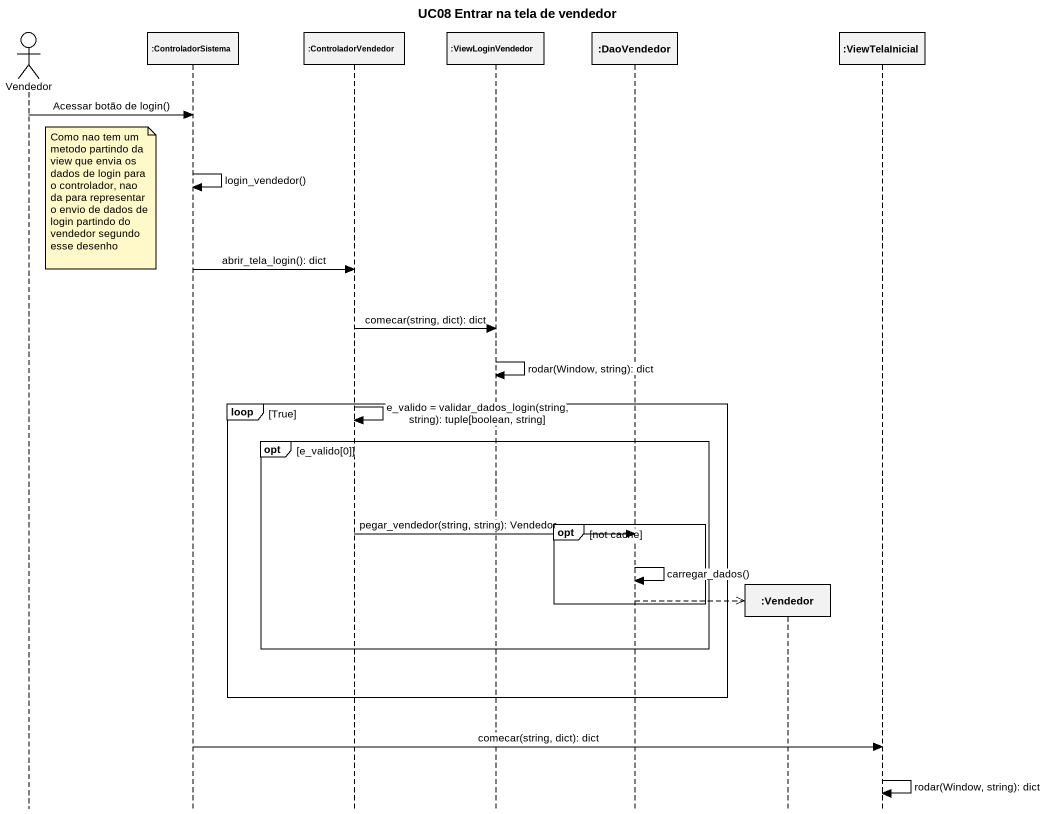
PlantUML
@startuml
title UC08 Entrar na tela de vendedor
hide footbox
actor Vendedor
participant ":ControladorSistema" as ControladorSistema
participant ":ControladorVendedor" as ControladorVendedor
participant ":ViewLoginVendedor" as ViewLoginVendedor
participant ":DaoVendedor" as DaoVendedor
participant ":Vendedor" as Vendedor_2
participant ":ViewTelaInicial" as ViewTelaInicial

Vendedor -> ControladorSistema : Acessar botão de login()
ControladorSistema -> ControladorSistema : login_vendedor()
note right of Vendedor : Como nao tem um metodo partindo da view que envia os dados de login para o controlador, nao da para representar o envio de dados de login partindo do vendedor segundo esse desenho
ControladorSistema -> ControladorVendedor : abrir_tela_login(): dict
ControladorVendedor -> ViewLoginVendedor : comecar(string, dict): dict
ViewLoginVendedor -> ViewLoginVendedor : rodar(Window, string): dict
loop True
  ControladorVendedor -> ControladorVendedor : e_valido = validar_dados_login(string, string): tuple[boolean, string]
  opt e_valido[0]
    opt not cache
      ControladorVendedor -> DaoVendedor : pegar_vendedor(string, string): Vendedor
      DaoVendedor -> DaoVendedor : carregar_dados()
      DaoVendedor -->> Vendedor_2 **
    end
  end
end
ControladorSistema -> ViewTelaInicial : comecar(string, dict): dict
ViewTelaInicial -> ViewTelaInicial : rodar(Window, string): dict
@enduml
